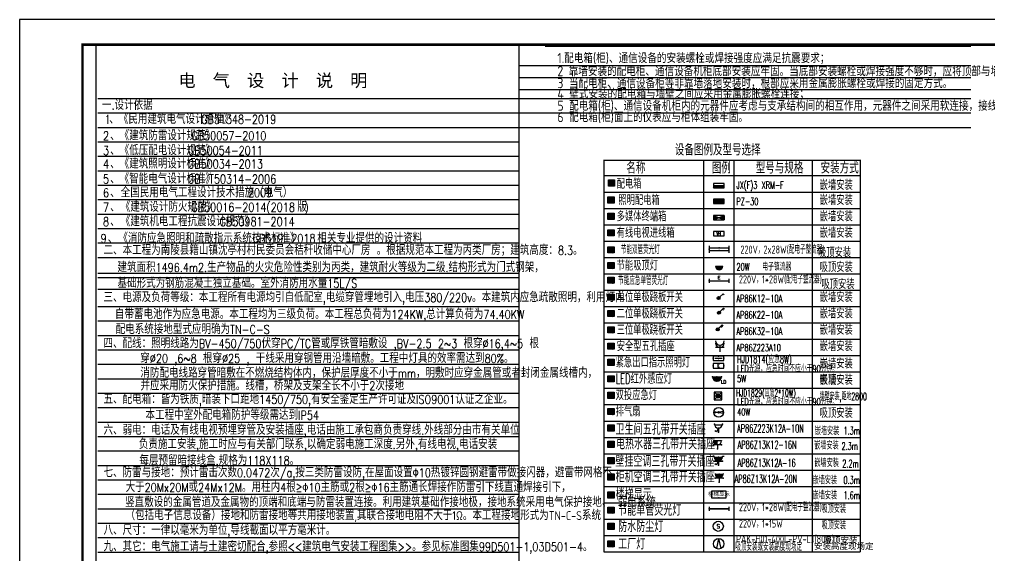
# Model space of a CAD drawing. Extents: x 12152 to 491505, y 111028 to 412681.
# Drawn here: x 12546 to 51008, y 350294 to 371535 of the extents above; entities that cross this region are included whole.
import ezdxf
from ezdxf.enums import TextEntityAlignment as Align

# ---------------------------------------------------------------- set-up
doc = ezdxf.new("R2010")
doc.units = 0
doc.header["$LTSCALE"] = 1000
doc.header["$MEASUREMENT"] = 0
for name, color, linetype in [('EQUIP', 3, 'Continuous'), ('EQUIP-动力', 3, 'Continuous'), ('EQUIP-照明', 3, 'Continuous'), ('mytext', 7, 'Continuous'), ('TEL_TEXT', 7, 'Continuous'), ('TEL_TITLE', 7, 'Continuous'), ('屋顶看线', 7, 'Continuous')]:
    doc.layers.add(name, color=color, linetype=linetype)
doc.styles.add('_HZTXT', font='txt.shx', dxfattribs={"width": 0.8, "bigfont": 'hztxt.shx'})
doc.styles.add('_TCH_DIM', font='SIMPLEX', dxfattribs={"bigfont": 'GBCBIG'})
doc.styles.add('_TCH_LABEL', font='COMPLEX', dxfattribs={"bigfont": 'GBCBIG'})
doc.styles.add('_TEL_DIM', font='SIMPLEX', dxfattribs={"width": 0.8, "height": 3.5, "bigfont": 'HZTXT'})
doc.styles.add('DIM_FONT', font='SIMPLEX', dxfattribs={"width": 0.7, "bigfont": 'GBCBIG'})
doc.styles.add('HZ', font='rs.shx', dxfattribs={"width": 0.8, "bigfont": 'hztxt.shx'})
doc.styles.add('HZ_TXT', font='TXT.shx', dxfattribs={"bigfont": 'hztxt.shx'})
doc.styles.add('ROMANC', font='romanc.shx', dxfattribs={"width": 0.7})
doc.styles.get("Standard").update_dxf_attribs({"font": 'gbenor.shx', "bigfont": 'gbcbig.shx'})
doc.styles.add('宋体', font='')
doc.styles.get('宋体').set_extended_font_data('SimSun')

# ---------------------------------------------------------------- blocks, each defined once
blk = doc.blocks.new('*X283')
at = {"color": 0}
for p, q in [((-250, 33), (-183, 100)), ((-250, 68), (-218, 100)), ((-247, 0), (-147, 100)), ((-212, 0), (-112, 100)), ((-177, 0), (-77, 100)), ((-141, 0), (-41, 100)), ((-106, 0), (-6, 100)), ((-71, 0), (29, 100)), ((-35, 0), (65, 100)), ((0, 0), (100, 100)), ((35, 0), (135, 100)), ((71, 0), (171, 100)), ((106, 0), (206, 100)), ((141, 0), (241, 100)), ((177, 0), (250, 73)), ((212, 0), (250, 38)), ((247, 0), (250, 3))]:
    blk.add_line(p, q, dxfattribs=at)
blk = doc.blocks.new('_LINKPT1')
blk.add_line((0, 0), (0, 0))
blk = doc.blocks.new('M_Z1')
for p, q in [((-0.75, 0.6), (-0.75, 0)), ((0.75, 0.6), (-0.75, 0.6)), ((-0.75, 0.3), (0.75, 0.3)), ((-0.75, 0), (0.75, 0)), ((0.75, 0), (0.75, 0.6))]:
    blk.add_line(p, q)
at = {"const_width": 0.3}
blk.add_lwpolyline([(-0.75, 0.15), (0.75, 0.15)], dxfattribs=at)
at = {"xscale": 0.003, "yscale": 0.003, "zscale": 0.003}
blk.add_blockref('*X283', (0, 0), dxfattribs=at)
for p in [(-0.75, 0.3), (0, 0.6), (0, 0), (0.75, 0.3)]:
    blk.add_blockref('_LINKPT1', p)
at = {"width": 0.8, "flags": 9}
blk.add_attdef('A', (0, 0), '', height=0.00003, dxfattribs=at)
blk.add_attdef('A', (0, 0), '', height=0.00003, dxfattribs=at)
blk = doc.blocks.new('M_I5GQT')
for p, q in [((-0.75, 0.6), (0.75, 0)), ((-0.75, 0), (0.75, 0.6)), ((0.75, 0.6), (-0.75, 0.6)), ((-0.75, 0.6), (-0.75, 0)), ((-0.75, 0), (0.75, 0)), ((0.75, 0.6), (0.75, 0))]:
    blk.add_line(p, q)
for points in [[(-0.75, 0.6), (0, 0.3), (-0.75, 0)], [(0.75, 0.6), (0, 0.3), (0.75, 0)]]:
    blk.add_solid(points)
for p in [(-0.75, 0.3), (0, 0.6), (0, 0), (0.75, 0.3)]:
    blk.add_blockref('_LINKPT1', p)
at = {"width": 0.8, "flags": 9}
blk.add_attdef('A', (0, 0), '', height=0.00002, dxfattribs=at)
blk = doc.blocks.new('M_I0')
for p, q in [((0.75, 0.6), (-0.75, 0.6)), ((-0.75, 0.6), (-0.75, 0)), ((-0.75, 0), (0.75, 0)), ((0.75, 0), (0.75, 0.6))]:
    blk.add_line(p, q)
for p in [(-0.75, 0.3), (0, 0.6), (0, 0), (0.75, 0.3)]:
    blk.add_blockref('_LINKPT1', p)
at = {"width": 0.8, "flags": 9}
blk.add_attdef('A', (0, 0), '', height=0.00003, dxfattribs=at)
blk = doc.blocks.new('*X277')
at = {"color": 0}
for p, q in [((-250, 33), (-83, 200)), ((-250, 68), (-118, 200)), ((-250, 104), (-154, 200)), ((-250, 139), (-189, 200)), ((-250, 174), (-224, 200)), ((-247, 0), (-47, 200)), ((-212, 0), (-12, 200)), ((-177, 0), (23, 200)), ((-141, 0), (59, 200)), ((-106, 0), (94, 200)), ((-71, 0), (129, 200)), ((-35, 0), (165, 200)), ((0, 0), (200, 200)), ((35, 0), (235, 200)), ((71, 0), (250, 179)), ((106, 0), (250, 144)), ((141, 0), (250, 109)), ((177, 0), (250, 73)), ((212, 0), (250, 38)), ((247, 0), (250, 3))]:
    blk.add_line(p, q, dxfattribs=at)
blk = doc.blocks.new('M_Z3')
for p, q in [((-0.75, 0.6), (-0.75, 0)), ((0.75, 0.6), (-0.75, 0.6)), ((-0.75, 0), (0.75, 0)), ((0.75, 0), (0.75, 0.6))]:
    blk.add_line(p, q)
at = {"const_width": 0.6}
blk.add_lwpolyline([(-0.75, 0.3), (0.75, 0.3)], dxfattribs=at)
at = {"xscale": 0.003, "yscale": 0.003, "zscale": 0.003}
blk.add_blockref('*X277', (0, 0), dxfattribs=at)
for p in [(-0.75, 0.3), (0, 0.6), (0, 0), (0.75, 0.3)]:
    blk.add_blockref('_LINKPT1', p)
at = {"width": 0.8, "flags": 9}
blk.add_attdef('A', (0, 0), '', height=0.00003, dxfattribs=at)
blk = doc.blocks.new('M_Y18TZW')
blk.add_line((-0.5, 0), (0.5, 0))
blk.add_arc((0, 0), 0.5, 180, 0)
for points in [[(0.43, -0.25), (-0.43, -0.25), (0.5, 0), (-0.5, 0)], [(0.25, -0.43), (-0.25, -0.43), (0.43, -0.25), (-0.43, -0.25)], [(0, -0.5), (0, -0.5), (0.25, -0.43), (-0.25, -0.43)]]:
    blk.add_solid(points)
for p in [(-0.5, 0), (-0.5, 0), (-0.5, 0), (0.5, 0), (0.5, 0), (0.5, 0), (0, -0.5), (0, -0.5), (0, -0.5)]:
    blk.add_blockref('_LINKPT1', p)
at = {"width": 0.8, "flags": 9}
blk.add_attdef('A', (0, 0), '', height=0.00002, dxfattribs=at)
blk = doc.blocks.new('M_X6')
for p, q in [((0.15, 0.36), (0.63, 0.83)), ((0.51, 0.72), (0.65, 0.58)), ((0.63, 0.83), (0.77, 0.69))]:
    blk.add_line(p, q)
blk.add_circle((0, 0.21), 0.208)
for points in [[(-0.18, 0.31), (0.18, 0.31), (-0.21, 0.21), (0.21, 0.21)], [(-0.18, 0.1), (0.18, 0.1), (-0.21, 0.21), (0.21, 0.21)], [(-0.1, 0.39), (0.1, 0.39), (-0.18, 0.31), (0.18, 0.31)], [(-0.1, 0.03), (0.1, 0.03), (-0.18, 0.1), (0.18, 0.1)], [(0, 0.42), (0, 0.42), (-0.1, 0.39), (0.1, 0.39)], [(0, 0), (0, 0), (-0.1, 0.03), (0.1, 0.03)]]:
    blk.add_solid(points)
for p in [(-0.21, 0.21), (0, 0.42), (0.21, 0.21), (0, 0)]:
    blk.add_blockref('_LINKPT1', p)
at = {"width": 0.8, "flags": 9}
blk.add_attdef('A', (0, 0), '', height=0.00002, dxfattribs=at)
blk = doc.blocks.new('M_X10')
for p, q in [((0.15, 0.36), (0.63, 0.83)), ((0.4, 0.61), (0.54, 0.47)), ((0.51, 0.72), (0.65, 0.58)), ((0.63, 0.83), (0.77, 0.69))]:
    blk.add_line(p, q)
blk.add_circle((0, 0.21), 0.208)
for points in [[(-0.18, 0.31), (0.18, 0.31), (-0.21, 0.21), (0.21, 0.21)], [(-0.18, 0.1), (0.18, 0.1), (-0.21, 0.21), (0.21, 0.21)], [(-0.1, 0.39), (0.1, 0.39), (-0.18, 0.31), (0.18, 0.31)], [(-0.1, 0.03), (0.1, 0.03), (-0.18, 0.1), (0.18, 0.1)], [(0, 0.42), (0, 0.42), (-0.1, 0.39), (0.1, 0.39)], [(0, 0), (0, 0), (-0.1, 0.03), (0.1, 0.03)]]:
    blk.add_solid(points)
for p in [(-0.21, 0.21), (0, 0.42), (0.21, 0.21), (0, 0)]:
    blk.add_blockref('_LINKPT1', p)
at = {"width": 0.8, "flags": 9}
blk.add_attdef('A', (0, 0), '', height=0.00002, dxfattribs=at)
blk = doc.blocks.new('M_X2')
for p, q in [((0.15, 0.36), (0.63, 0.83)), ((0.63, 0.83), (0.77, 0.69))]:
    blk.add_line(p, q)
blk.add_circle((0, 0.21), 0.208)
for points in [[(-0.18, 0.31), (0.18, 0.31), (-0.21, 0.21), (0.21, 0.21)], [(-0.18, 0.1), (0.18, 0.1), (-0.21, 0.21), (0.21, 0.21)], [(-0.1, 0.39), (0.1, 0.39), (-0.18, 0.31), (0.18, 0.31)], [(-0.1, 0.03), (0.1, 0.03), (-0.18, 0.1), (0.18, 0.1)], [(0, 0.42), (0, 0.42), (-0.1, 0.39), (0.1, 0.39)], [(0, 0), (0, 0), (-0.1, 0.03), (0.1, 0.03)]]:
    blk.add_solid(points)
for p in [(-0.21, 0.21), (0, 0.42), (0.21, 0.21), (0, 0)]:
    blk.add_blockref('_LINKPT1', p)
at = {"width": 0.8, "flags": 9}
blk.add_attdef('A', (0, 0), '', height=0.00002, dxfattribs=at)
blk = doc.blocks.new('M_Z12BAD')
for p, q in [((-0.63, 0.13), (-0.1, 0.02)), ((-0.63, -0.13), (-0.63, 0.13)), ((0.63, 0.13), (0.1, 0.02)), ((0.63, -0.13), (0.63, 0.13)), ((-0.1, -0.02), (-0.63, -0.13)), ((0.1, -0.02), (0.63, -0.13))]:
    blk.add_line(p, q)
for radius in [0.688, 0.104]:
    blk.add_circle((0, 0), radius)
for p in [(-0.69, 0), (0, 0.69), (0.69, 0), (0, -0.69)]:
    blk.add_blockref('_LINKPT1', p)
at = {"style": 'DIM_FONT', "width": 0.8, "flags": 9}
blk.add_attdef('A', (0, 0), '', height=0.0000125, dxfattribs=at)
blk = doc.blocks.new('M_Y9')
for p, q in [((-0.43, 0.43), (0.43, -0.43)), ((-0.43, -0.43), (0.43, 0.43))]:
    blk.add_line(p, q)
blk.add_lwpolyline([(-0.5, 0.5), (-0.5, -0.5), (0.5, -0.5), (0.5, 0.5)], close=True)
blk.add_circle((0, 0), 0.275)
for points in [[(-0.24, 0.14), (0.24, 0.14), (-0.27, 0), (0.27, 0)], [(-0.24, -0.14), (0.24, -0.14), (-0.27, 0), (0.27, 0)], [(-0.14, 0.24), (0.14, 0.24), (-0.24, 0.14), (0.24, 0.14)], [(0, 0.27), (0, 0.27), (-0.14, 0.24), (0.14, 0.24)], [(-0.14, -0.24), (0.14, -0.24), (-0.24, -0.14), (0.24, -0.14)], [(0, -0.27), (0, -0.27), (-0.14, -0.24), (0.14, -0.24)]]:
    blk.add_solid(points)
for p in [(-0.5, 0), (0, 0.5), (0.5, 0), (0, -0.5)]:
    blk.add_blockref('_LINKPT1', p)
at = {"width": 0.8, "flags": 9}
blk.add_attdef('A', (0, 0), '', height=0.00002, dxfattribs=at)
blk = doc.blocks.new('$equip$00001776')
for p, q in [((0.72, 0.66), (-0.72, 0.66)), ((-0.72, 0.66), (-0.72, 0)), ((-0.72, 0), (0.72, 0)), ((0.72, 0), (0.72, 0.66))]:
    blk.add_line(p, q)
for p in [(-0.72, 0.33), (0, 0.66), (0, 0), (0.72, 0.33)]:
    blk.add_point(p)
at = {"color": 7, "style": '_TEL_DIM'}
blk.add_attdef('$TEXT$', text='', height=0.4, dxfattribs=at).set_placement((0, 0.33), align=Align.MIDDLE_CENTER)
at = {"color": 7, "style": '_TEL_DIM', "flags": 1}
blk.add_attdef('A', text='', height=0.00002, dxfattribs=at).set_placement((0, 0), align=Align.MIDDLE_CENTER)
blk = doc.blocks.new('$equip$00001686')
for p, q in [((0.72, 0.6), (-0.72, 0.6)), ((-0.72, 0.6), (-0.72, 0)), ((-0.72, 0), (0.72, 0)), ((0.72, 0), (0.72, 0.6))]:
    blk.add_line(p, q)
at = {"color": 7}
blk.add_line((-0.48, 0.3), (0.48, 0.3), dxfattribs=at)
for p in [(-0.72, 0.3), (0, 0.6), (0, 0), (0.72, 0.3)]:
    blk.add_point(p)
blk.add_solid([(-0.24, 0.23), (-0.53, 0.3), (-0.24, 0.37)])
at = {"layer": 'TEL_TEXT', "style": '_TEL_DIM', "flags": 1}
blk.add_attdef('A', text='', height=0.00002, dxfattribs=at).set_placement((0, 0), align=Align.MIDDLE_CENTER)
blk = doc.blocks.new('$equip$00001160')
for p, q in [((-1.2, 0.42), (-1.2, -0.42)), ((-1.2, 0.17), (1.2, 0.17)), ((1.2, 0.42), (1.2, -0.42)), ((-1.2, -0.17), (1.2, -0.17))]:
    blk.add_line(p, q)
at = {"const_width": 0.1}
for points in [[(-1.2, 0.17), (1.2, 0.17)], [(-1.2, -0.17), (1.2, -0.17)]]:
    blk.add_lwpolyline(points, dxfattribs=at)
at = {"layer": 'EQUIP-照明'}
for p in [(-1.2, 0), (0, 0.17), (1.2, 0), (0, -0.17)]:
    blk.add_point(p, dxfattribs=at)
at = {"layer": 'EQUIP-照明', "flags": 9}
blk.add_attdef('A', (0, 0), '', height=0.00002, dxfattribs=at)
blk = doc.blocks.new('$equip$00001768')
for p, q in [((-1.2, 0.25), (-1.2, -0.25)), ((-1.2, 0), (1.2, 0)), ((1.2, 0.25), (1.2, -0.25))]:
    blk.add_line(p, q)
at = {"const_width": 0.14}
blk.add_lwpolyline([(-1.2, 0), (1.2, 0)], dxfattribs=at)
for p in [(-1.2, 0), (1.2, 0)]:
    blk.add_point(p)
at = {"color": 7, "style": '_TEL_DIM'}
blk.add_attdef('$TEXT$', text='', height=0.4, dxfattribs=at).set_placement((0, 0.4), align=Align.MIDDLE_CENTER)
at = {"color": 7, "style": '_TEL_DIM', "flags": 1}
blk.add_attdef('A', text='', height=0.00002, dxfattribs=at).set_placement((0, 0), align=Align.MIDDLE_CENTER)
blk = doc.blocks.new('$equip$00001278')
for p, q in [((-0.26, 0.04), (-0.44, 0.16)), ((0, 0.5), (-0.26, 0.04)), ((0, 0.5), (0, 0))]:
    blk.add_line(p, q)
blk.add_arc((0, 1), 0.5, 180, 0)
for p in [(-0.5, 1), (0, 0.5), (0, 0), (0.5, 1)]:
    blk.add_point(p)
at = {"flags": 9}
blk.add_attdef('A', (0, 0), '', height=0.00002, dxfattribs=at)
blk = doc.blocks.new('$equip_U$00000072(ZVME11ZLHVJZ8PB)')
at = {"color": 3}
blk.add_line((-0.49, 0.9), (0.49, 0.9), dxfattribs=at)
blk.add_blockref('$equip$00001278', (0, 0))
at = {"color": 7, "style": '_TEL_DIM', "flags": 1}
blk.add_attdef('A', text='', height=0.0000286, dxfattribs=at).set_placement((0, 0), align=Align.MIDDLE_CENTER)
blk = doc.blocks.new('$equip$00001239')
for p, q in [((-0.5, 1.05), (-0.5, 1)), ((0.5, 1), (-0.5, 1)), ((0.5, 0.5), (-0.5, 0.5)), ((0, 0.5), (0, 0)), ((0.5, 1.05), (0.5, 1))]:
    blk.add_line(p, q)
blk.add_arc((0, 1), 0.5, 180, 0)
for points in [[(0, 0.75), (-0.43, 0.75), (0, 1), (-0.5, 1)], [(0, 0.57), (-0.25, 0.57), (0, 0.75), (-0.43, 0.75)], [(0, 0.5), (0, 0.5), (0, 0.57), (-0.25, 0.57)]]:
    blk.add_solid(points)
at = {"layer": 'EQUIP-照明'}
for p in [(-0.5, 0.5), (0, 1), (0, 0), (0.5, 0.5)]:
    blk.add_point(p, dxfattribs=at)
at = {"layer": 'EQUIP-照明', "flags": 9}
blk.add_attdef('A', (0, 0), '', height=0.00002, dxfattribs=at)
blk = doc.blocks.new('$equip$00001242')
for p, q in [((-0.5, 1.1), (-0.7, 1.1)), ((-0.5, 1), (-0.5, 1.1)), ((-0.5, 1), (0.5, 1)), ((-0.5, 0.5), (0.5, 0.5)), ((-0.26, 0.04), (-0.44, 0.16)), ((0, 0.5), (-0.26, 0.04)), ((0, 0.5), (0, 0)), ((0.5, 1), (0.5, 1.1)), ((0.5, 1.1), (0.7, 1.1))]:
    blk.add_line(p, q)
blk.add_arc((0, 1), 0.5, 180, 0)
for points in [[(0.43, 0.75), (-0.43, 0.75), (0.5, 1), (-0.5, 1)], [(0.25, 0.57), (-0.25, 0.57), (0.43, 0.75), (-0.43, 0.75)], [(0, 0.5), (0, 0.5), (0.25, 0.57), (-0.25, 0.57)]]:
    blk.add_solid(points)
at = {"layer": 'EQUIP-照明'}
for p in [(-0.5, 0.5), (0, 1), (0, 0), (0.5, 0.5)]:
    blk.add_point(p, dxfattribs=at)
at = {"layer": 'EQUIP-照明', "flags": 9}
blk.add_attdef('A', (0, 0), '', height=0.00002, dxfattribs=at)
blk = doc.blocks.new('$equip$00001237')
for p, q in [((-0.5, 1.05), (-0.5, 1)), ((-0.5, 1), (0.5, 1)), ((0.5, 0.5), (-0.5, 0.5)), ((0, 0.5), (0, 0)), ((0.5, 1.05), (0.5, 1))]:
    blk.add_line(p, q)
blk.add_arc((0, 1), 0.5, 180, 0)
for p in [(-0.5, 0.5), (0, 1), (0, 0), (0.5, 0.5)]:
    blk.add_point(p)
for points in [[(0.43, 0.75), (-0.43, 0.75), (0.5, 1), (-0.5, 1)], [(0.25, 0.57), (-0.25, 0.57), (0.43, 0.75), (-0.43, 0.75)], [(0, 0.5), (0, 0.5), (0.25, 0.57), (-0.25, 0.57)]]:
    blk.add_solid(points)
at = {"flags": 9}
blk.add_attdef('A', (0, 0), '', height=0.00002, dxfattribs=at)
blk = doc.blocks.new('$equip$00001168')
blk.add_line((-0.5, 0), (0.5, 0))
blk.add_arc((0, 0), 0.5, 180, 0)
for p in [(-0.5, 0), (0, 0), (0.5, 0), (0, -0.5)]:
    blk.add_point(p)
for points in [[(0.43, -0.25), (-0.43, -0.25), (0.5, 0), (-0.5, 0)], [(0.25, -0.43), (-0.25, -0.43), (0.43, -0.25), (-0.43, -0.25)], [(0, -0.5), (0, -0.5), (0.25, -0.43), (-0.25, -0.43)]]:
    blk.add_solid(points)
at = {"flags": 9}
blk.add_attdef('A', (0, 0), '', height=0.00002, dxfattribs=at)
blk = doc.blocks.new('$equip_U$00000041(2013-20060811WI)')
ref = blk.add_blockref('$equip$00001168', (-0.24, 0.38))
ref.add_attrib('A', '天棚灯', (-0.24, 0.38), dxfattribs={"height": 0.00002, "flags": 8})
at = {"style": '_TCH_DIM'}
blk.add_text('LD', height=0.37, dxfattribs=at).set_placement((0.19, -0.38))
at = {"color": 7, "style": '_TEL_DIM', "flags": 1}
blk.add_attdef('A', text='', height=0.0000185, dxfattribs=at).set_placement((0, 0), align=Align.MIDDLE_CENTER)
blk = doc.blocks.new('$equip$00002277')
blk.add_blockref('$equip_U$00000041(2013-20060811WI)', (0.01, 0))
at = {"color": 7, "style": '_TEL_DIM', "flags": 1}
blk.add_attdef('A', text='', height=0.0000278, dxfattribs=at).set_placement((0, 0), align=Align.MIDDLE_CENTER)
blk = doc.blocks.new('$equip_U$00000041(李伟)')
ref = blk.add_blockref('$equip$00002277', (-0.01, 0))
ref.add_attrib('A', '嵌入筒灯', dxfattribs={"color": 7, "height": 0.0000278, "style": '_TEL_DIM'}).set_placement((-0.01, 0), align=Align.MIDDLE_CENTER)
at = {"color": 7, "style": '_TEL_DIM', "flags": 1}
blk.add_attdef('A', text='', height=0.0000278, dxfattribs=at).set_placement((0, 0), align=Align.MIDDLE_CENTER)
blk = doc.blocks.new('$equip_U$00000073(邵来利)')
for p, q in [((0.5, 0.5), (-0.5, 0.5)), ((0, 0.75), (0, 0.25)), ((0, 0.5), (0, 0))]:
    blk.add_line(p, q)
for centre in [(0, 1.25), (0, 1)]:
    blk.add_arc(centre, 0.5, 180, 0)
at = {"color": 7, "style": '_TEL_DIM', "flags": 1}
blk.add_attdef('A', text='', height=0.0000286, dxfattribs=at).set_placement((0, 0), align=Align.MIDDLE_CENTER)
blk = doc.blocks.new('$equip$00001838')
blk.add_circle((0, 0), 0.5)
at = {"color": 7, "style": '_TEL_DIM'}
blk.add_attdef('$TEXT$', text='', height=0.4, dxfattribs=at).set_placement((0, 0), align=Align.MIDDLE_CENTER)
at = {"color": 7, "style": '_TEL_DIM', "flags": 1}
blk.add_attdef('A', text='', height=0.00002, dxfattribs=at).set_placement((0, 0), align=Align.MIDDLE_CENTER)
blk = doc.blocks.new('$equip$00001177')
for q in [(-0.203, -0.457), (0.203, -0.457)]:
    blk.add_line((0, 0.5), q)
blk.add_circle((0, 0), 0.5)
at = {"style": '_TCH_LABEL', "flags": 9}
blk.add_attdef('A', (0, 0), '', height=0.00002, dxfattribs=at)

msp = doc.modelspace()

# ---------------------------------------------------------------- hatches: boundary and pattern name
h = msp.add_hatch()
h.set_pattern_fill('ANSI31', color=256, scale=4.05, style=0)
h.set_pattern_definition([(45, (29345.476, 329230.717), (-9.0925093, 9.0925093), [])])
h.paths.add_polyline_path([(35896.1, 364934.1), (36139.1, 364934.1), (36139.1, 365177.1), (35896.1, 365177.1)])
h = msp.add_hatch()
h.set_pattern_fill('ANSI31', color=256, scale=4.05, style=0)
h.set_pattern_definition([(45, (29329.273, 328555.042), (-9.0925093, 9.0925093), [])])
h.paths.add_polyline_path([(35879.9, 364258.5), (36122.9, 364258.5), (36122.9, 364501.5), (35879.9, 364501.5)])
h = msp.add_hatch()
h.set_pattern_fill('ANSI31', color=256, scale=4.05, style=0)
h.set_pattern_definition([(45, (29329.273, 327907.042), (-9.0925093, 9.0925093), [])])
h.paths.add_polyline_path([(35879.9, 363610.5), (36122.9, 363610.5), (36122.9, 363853.5), (35879.9, 363853.5)])
h = msp.add_hatch()
h.set_pattern_fill('ANSI31', color=256, scale=4.05, style=0)
h.set_pattern_definition([(45, (29329.273, 327259.042), (-9.0925093, 9.0925093), [])])
h.paths.add_polyline_path([(35879.9, 362962.5), (36122.9, 362962.5), (36122.9, 363205.5), (35879.9, 363205.5)])
h = msp.add_hatch()
h.set_pattern_fill('ANSI31', color=256, scale=4.05, style=0)
h.set_pattern_definition([(45, (29329.273, 326584.029), (-9.0925093, 9.0925093), [])])
h.paths.add_polyline_path([(35879.9, 362287.5), (36122.9, 362287.5), (36122.9, 362530.5), (35879.9, 362530.5)])
h = msp.add_hatch()
h.set_pattern_fill('ANSI31', color=256, scale=4.05, style=0)
h.set_pattern_definition([(45, (29329.273, 325963.042), (-9.0925093, 9.0925093), [])])
h.paths.add_polyline_path([(35879.9, 361666.5), (36122.9, 361666.5), (36122.9, 361909.5), (35879.9, 361909.5)])
h = msp.add_hatch()
h.set_pattern_fill('ANSI31', color=256, scale=4.05, style=0)
h.set_pattern_definition([(45, (29329.273, 325377.218), (-9.0925093, 9.0925093), [])])
h.paths.add_polyline_path([(35879.9, 361080.6), (36122.9, 361080.6), (36122.9, 361323.6), (35879.9, 361323.6)])
h = msp.add_hatch()
h.set_pattern_fill('ANSI31', color=256, scale=4.05, style=0)
h.set_pattern_definition([(45, (29329.273, 324710.224), (-9.0925093, 9.0925093), [])])
h.paths.add_polyline_path([(35879.9, 360413.6), (36122.9, 360413.6), (36122.9, 360656.6), (35879.9, 360656.6)])
h = msp.add_hatch()
h.set_pattern_fill('ANSI31', color=256, scale=4.05, style=0)
h.set_pattern_definition([(45, (29329.273, 324062.224), (-9.0925093, 9.0925093), [])])
h.paths.add_polyline_path([(35879.9, 359765.6), (36122.9, 359765.6), (36122.9, 360008.6), (35879.9, 360008.6)])
h = msp.add_hatch()
h.set_pattern_fill('ANSI31', color=256, scale=4.05, style=0)
h.set_pattern_definition([(45, (29329.273, 323414.224), (-9.0925093, 9.0925093), [])])
h.paths.add_polyline_path([(35879.9, 359117.6), (36122.9, 359117.6), (36122.9, 359360.6), (35879.9, 359360.6)])
h = msp.add_hatch()
h.set_pattern_fill('ANSI31', color=256, scale=4.05, style=0)
h.set_pattern_definition([(45, (29329.273, 322766.224), (-9.0925093, 9.0925093), [])])
h.paths.add_polyline_path([(35879.9, 358469.6), (36122.9, 358469.6), (36122.9, 358712.6), (35879.9, 358712.6)])
h = msp.add_hatch()
h.set_pattern_fill('ANSI31', color=256, scale=4.05, style=0)
h.set_pattern_definition([(45, (29329.273, 322123.161), (-9.0925093, 9.0925093), [])])
h.paths.add_polyline_path([(35879.9, 357826.6), (36122.9, 357826.6), (36122.9, 358069.6), (35879.9, 358069.6)])
h = msp.add_hatch()
h.set_pattern_fill('ANSI31', color=256, scale=4.05, style=0)
h.set_pattern_definition([(45, (29329.273, 321475.161), (-9.0925093, 9.0925093), [])])
h.paths.add_polyline_path([(35879.9, 357178.6), (36122.9, 357178.6), (36122.9, 357421.6), (35879.9, 357421.6)])
h = msp.add_hatch()
h.set_pattern_fill('ANSI31', color=256, scale=4.05, style=0)
h.set_pattern_definition([(45, (29329.273, 320817.902), (-9.0925093, 9.0925093), [])])
h.paths.add_polyline_path([(35879.9, 356521.3), (36122.9, 356521.3), (36122.9, 356764.3), (35879.9, 356764.3)])
h = msp.add_hatch()
h.set_pattern_fill('ANSI31', color=256, scale=4.05, style=0)
h.set_pattern_definition([(45, (29329.273, 320174.224), (-9.0925093, 9.0925093), [])])
h.paths.add_polyline_path([(35879.9, 355877.6), (36122.9, 355877.6), (36122.9, 356120.6), (35879.9, 356120.6)])
h = msp.add_hatch()
h.set_pattern_fill('ANSI31', color=256, scale=4.05, style=0)
h.set_pattern_definition([(45, (29329.273, 319526.224), (-9.0925093, 9.0925093), [])])
h.paths.add_polyline_path([(35879.9, 355229.6), (36122.9, 355229.6), (36122.9, 355472.6), (35879.9, 355472.6)])
h = msp.add_hatch()
h.set_pattern_fill('ANSI31', color=256, scale=4.05, style=0)
h.set_pattern_definition([(45, (29329.273, 318878.224), (-9.0925093, 9.0925093), [])])
h.paths.add_polyline_path([(35879.9, 354581.6), (36122.9, 354581.6), (36122.9, 354824.6), (35879.9, 354824.6)])
h = msp.add_hatch()
h.set_pattern_fill('ANSI31', color=256, scale=4.05, style=0)
h.set_pattern_definition([(45, (29329.273, 318230.224), (-9.0925093, 9.0925093), [])])
h.paths.add_polyline_path([(35879.9, 353933.6), (36122.9, 353933.6), (36122.9, 354176.6), (35879.9, 354176.6)])
h = msp.add_hatch()
h.set_pattern_fill('ANSI31', color=256, scale=4.05, style=0)
h.set_pattern_definition([(45, (29329.273, 317582.224), (-9.0925093, 9.0925093), [])])
h.paths.add_polyline_path([(35879.9, 353285.6), (36122.9, 353285.6), (36122.9, 353528.6), (35879.9, 353528.6)])
h = msp.add_hatch()
h.set_pattern_fill('ANSI31', color=256, scale=4.05, style=0)
h.set_pattern_definition([(45, (29329.273, 316871.795), (-9.0925093, 9.0925093), [])])
h.paths.add_polyline_path([(35879.9, 352575.2), (36122.9, 352575.2), (36122.9, 352818.2), (35879.9, 352818.2)])
h = msp.add_hatch()
h.set_pattern_fill('ANSI31', color=256, scale=4.05, style=0)
h.set_pattern_definition([(45, (29329.273, 316269.293), (-9.0925093, 9.0925093), [])])
h.paths.add_polyline_path([(35879.9, 351972.7), (36122.9, 351972.7), (36122.9, 352215.7), (35879.9, 352215.7)])
h = msp.add_hatch()
h.set_pattern_fill('ANSI31', color=256, scale=4.05, style=0)
h.set_pattern_definition([(45, (29329.273, 315627.998), (-9.0925093, 9.0925093), [])])
h.paths.add_polyline_path([(35879.9, 351331.4), (36122.9, 351331.4), (36122.9, 351574.4), (35879.9, 351574.4)])
h = msp.add_hatch()
h.set_pattern_fill('ANSI31', color=256, scale=4.05, style=0)
h.set_pattern_definition([(45, (29329.273, 314937.934), (-9.0925093, 9.0925093), [])])
h.paths.add_polyline_path([(35879.9, 350641.4), (36122.9, 350641.4), (36122.9, 350884.4), (35879.9, 350884.4)])

# ---------------------------------------------------------------- linework, layer by layer
at = {"color": 0, "linetype": 'ByBlock'}
for p, q in [((15570.2, 370471.2), (15570.2, 330510.8)), ((32344.5, 370471.2), (32344.5, 330471.2))]:
    msp.add_line(p, q, dxfattribs=at)
at = {"linetype": 'ByBlock'}
for p, q in [((15656.8, 368400.9), (32344.5, 368400.9)), ((15656.8, 367828.8), (32344.5, 367828.8)), ((15656.8, 367256.7), (32344.5, 367256.7)), ((15656.8, 366684.6), (32344.5, 366684.6)), ((15656.8, 366112.4), (32344.5, 366112.4)), ((15656.8, 365540.3), (32344.5, 365540.3)), ((15656.8, 364968.2), (32344.5, 364968.2)), ((15656.8, 364396.1), (32344.5, 364396.1)), ((15656.8, 363824), (32344.5, 363824)), ((15656.8, 363251.9), (32344.5, 363251.9)), ((15656.8, 362679.7), (32344.5, 362679.7)), ((15656.8, 362107.6), (32344.5, 362107.6)), ((15656.8, 361479.7), (32344.5, 361479.7)), ((15656.8, 361305.6), (32344.5, 361305.6)), ((15656.8, 360851.7), (32344.5, 360851.7)), ((15656.8, 360161.4), (32344.5, 360161.4)), ((15656.8, 359589.2), (32344.5, 359589.2)), ((15656.8, 359017.1), (32344.5, 359017.1)), ((15656.8, 359017.1), (32344.5, 359017.1)), ((15656.8, 358445), (32344.5, 358445)), ((15656.8, 357872.9), (32344.5, 357872.9)), ((15656.8, 357300.8), (32344.5, 357300.8)), ((15656.8, 356728.7), (32344.5, 356728.7)), ((15656.8, 356156.5), (32344.5, 356156.5)), ((15656.8, 355584.4), (32344.5, 355584.4)), ((15656.8, 355012.3), (32344.5, 355012.3)), ((15656.8, 354440.2), (32344.5, 354440.2)), ((15656.8, 353868.1), (32344.5, 353868.1)), ((15656.8, 353296), (32344.5, 353296)), ((15656.8, 352723.8), (32344.5, 352723.8)), ((15656.8, 352151.7), (32344.5, 352151.7)), ((15656.8, 351579.6), (32344.5, 351579.6)), ((15656.8, 351007.5), (32344.5, 351007.5)), ((15656.8, 350435.4), (32344.5, 350435.4))]:
    msp.add_line(p, q, dxfattribs=at)
for p, q in [((39683.4, 350443.3), (39683.4, 365963.6)), ((40883.6, 350443.3), (40883.6, 365963.6)), ((43988.5, 350443.3), (43988.5, 365963.6)), ((35720.9, 365345.3), (45878.2, 365345.3)), ((35720.9, 364697.3), (45878.2, 364697.3)), ((35720.9, 364049.3), (45878.2, 364049.3)), ((35720.9, 363401.3), (45878.2, 363401.3)), ((35720.9, 362753.3), (45878.2, 362753.3)), ((35720.9, 362105.3), (45878.2, 362105.3)), ((35720.9, 361457.3), (45878.2, 361457.3)), ((35720.9, 361457.3), (45878.2, 361457.3)), ((35720.9, 360809.3), (45878.2, 360809.3)), ((35720.9, 360809.3), (45878.2, 360809.3)), ((35720.9, 360161.3), (45878.2, 360161.3)), ((35720.9, 359513.3), (45878.2, 359513.3)), ((35720.9, 358865.3), (45878.2, 358865.3)), ((35720.9, 358217.3), (45878.2, 358217.3)), ((35720.9, 358217.3), (45878.2, 358217.3)), ((35720.9, 357569.3), (45878.2, 357569.3)), ((35720.9, 357569.3), (45878.2, 357569.3)), ((35720.9, 356921.3), (45878.2, 356921.3)), ((35720.9, 356273.3), (45878.2, 356273.3)), ((35720.9, 355625.3), (45878.2, 355625.3)), ((35720.9, 354977.3), (45878.2, 354977.3)), ((35720.9, 354329.3), (45878.2, 354329.3)), ((35720.9, 353681.3), (45878.2, 353681.3)), ((35720.9, 353033.3), (45878.2, 353033.3)), ((35720.9, 352385.3), (45878.2, 352385.3)), ((35720.9, 351737.3), (45878.2, 351737.3)), ((35720.9, 351089.3), (45878.2, 351089.3)), ((35720.9, 350441.3), (45878.2, 350441.3))]:
    msp.add_line(p, q)
for points in [[(32344.5, 369707.5), (50258.8, 369707.5)], [(32344.5, 369237.7), (50258.8, 369237.7)], [(32344.5, 368752.5), (50258.8, 368752.5)], [(32344.5, 368400.9), (50258.8, 368400.9)], [(32344.5, 367828.8), (50258.8, 367828.8)], [(32344.5, 367256.7), (50258.8, 367256.7)], [(35710.2, 365978.3), (35710.2, 350438.3)], [(45874.6, 365965.8), (45874.6, 350442.8)]]:
    msp.add_lwpolyline(points)
for points in [[(35896.1, 365177.1), (36139.1, 365177.1), (36139.1, 364934.1), (35896.1, 364934.1)], [(35879.9, 364501.5), (36122.9, 364501.5), (36122.9, 364258.5), (35879.9, 364258.5)], [(35879.9, 363853.5), (36122.9, 363853.5), (36122.9, 363610.5), (35879.9, 363610.5)], [(35879.9, 363205.5), (36122.9, 363205.5), (36122.9, 362962.5), (35879.9, 362962.5)], [(35879.9, 362530.5), (36122.9, 362530.5), (36122.9, 362287.5), (35879.9, 362287.5)], [(35879.9, 361909.5), (36122.9, 361909.5), (36122.9, 361666.5), (35879.9, 361666.5)], [(35879.9, 361323.6), (36122.9, 361323.6), (36122.9, 361080.6), (35879.9, 361080.6)], [(35879.9, 361323.6), (36122.9, 361323.6), (36122.9, 361080.6), (35879.9, 361080.6)], [(35879.9, 361323.6), (36122.9, 361323.6), (36122.9, 361080.6), (35879.9, 361080.6)], [(35879.9, 360656.6), (36122.9, 360656.6), (36122.9, 360413.6), (35879.9, 360413.6)], [(35879.9, 360008.6), (36122.9, 360008.6), (36122.9, 359765.6), (35879.9, 359765.6)], [(35879.9, 359360.6), (36122.9, 359360.6), (36122.9, 359117.6), (35879.9, 359117.6)], [(35879.9, 358712.6), (36122.9, 358712.6), (36122.9, 358469.6), (35879.9, 358469.6)], [(35879.9, 358069.6), (36122.9, 358069.6), (36122.9, 357826.6), (35879.9, 357826.6)], [(35879.9, 357421.6), (36122.9, 357421.6), (36122.9, 357178.6), (35879.9, 357178.6)], [(35879.9, 356764.3), (36122.9, 356764.3), (36122.9, 356521.3), (35879.9, 356521.3)], [(35879.9, 356120.6), (36122.9, 356120.6), (36122.9, 355877.6), (35879.9, 355877.6)], [(35879.9, 355472.6), (36122.9, 355472.6), (36122.9, 355229.6), (35879.9, 355229.6)], [(35879.9, 354824.6), (36122.9, 354824.6), (36122.9, 354581.6), (35879.9, 354581.6)], [(35879.9, 354176.6), (36122.9, 354176.6), (36122.9, 353933.6), (35879.9, 353933.6)], [(35879.9, 353528.6), (36122.9, 353528.6), (36122.9, 353285.6), (35879.9, 353285.6)], [(35879.9, 352818.2), (36122.9, 352818.2), (36122.9, 352575.2), (35879.9, 352575.2)], [(35879.9, 352215.7), (36122.9, 352215.7), (36122.9, 351972.7), (35879.9, 351972.7)], [(35879.9, 351574.4), (36122.9, 351574.4), (36122.9, 351331.4), (35879.9, 351331.4)], [(35879.9, 350884.4), (36122.9, 350884.4), (36122.9, 350641.4), (35879.9, 350641.4)]]:
    msp.add_lwpolyline(points, close=True)
at = {"layer": 'TEL_TEXT'}
msp.add_line((33393.9, 370471.2), (50264.7, 370471.2), dxfattribs=at)
at = {"layer": 'TEL_TITLE'}
msp.add_lwpolyline([(12545.9, 329534.9), (86845.9, 329534.9), (86845.9, 371534.9), (12545.9, 371534.9)], close=True, dxfattribs=at)
at = {"layer": 'TEL_TITLE', "const_width": 100}
msp.add_lwpolyline([(15045.9, 330534.9), (85845.9, 330534.9), (85845.9, 370534.9), (15045.9, 370534.9)], close=True, dxfattribs=at)
at = {"layer": '屋顶看线'}
msp.add_line((35720.9, 365963.6), (45878.2, 365963.6), dxfattribs=at)

# ---------------------------------------------------------------- block references
at = {"layer": 'EQUIP'}
for name, p, xscale, yscale, zscale in [('M_Z1', (40271, 364868.6), 283.5, 283.5, 283.5), ('M_Z3', (40275, 364247.8), 283.5, 283.5, 283.5), ('M_I5GQT', (40271, 363595.6), 283.5, 283.5, 283.5), ('M_I0', (40271, 362967.3), 283.5, 283.5, 283.5), ('M_Y18TZW', (40287.7, 361758), 283.5, 283.5, 283.5), ('M_X2', (40264.1, 360433.7), 283.5, 283.5, 283.5), ('M_X6', (40280.2, 359855.3), 283.5, 283.5, 283.5), ('M_X10', (40231.9, 359196.6), 283.5, 283.5, 283.5), ('M_Y9', (40243.7, 356618.7), 307.7999999998137, 307.7999999998137, 307.7999999998137), ('M_Z12BAD', (40266.8, 355967.5), 283.5, 283.5, 283.5)]:
    msp.add_blockref(name, p, dxfattribs=dict(at, xscale=xscale, yscale=yscale, zscale=zscale))
at = {"layer": 'EQUIP-动力', "linetype": 'Continuous', "xscale": 350, "yscale": 350, "zscale": 350}
msp.add_blockref('$equip_U$00000073(邵来利)', (40315.3, 358363.8), dxfattribs=at)
at = {"layer": 'EQUIP-动力', "xscale": 315, "yscale": 315, "zscale": 315}
for name, p in [('$equip_U$00000072(ZVME11ZLHVJZ8PB)', (40257.7, 355188.2)), ('$equip$00001239', (40225.6, 354529.2))]:
    msp.add_blockref(name, p, dxfattribs=at)
at = {"layer": 'EQUIP-动力'}
ref = msp.add_blockref('$equip$00001242', (40256.5, 353874.4), dxfattribs=dict(at, xscale=324, yscale=324, zscale=324))
ref.add_attrib('A', '安全型带开关三极暗装插座', (40256.5, 353874.4), dxfattribs={"layer": 'EQUIP-照明', "height": 0.00648, "flags": 8})
ref = msp.add_blockref('$equip$00001237', (40284.4, 353202.1), dxfattribs=dict(at, xscale=324, yscale=324, zscale=324))
ref.add_attrib('A', '带保护接点暗装插座', (40284.4, 353202.1), dxfattribs={"layer": '0', "height": 0.00648, "flags": 8})
at = {"layer": 'EQUIP-照明'}
ref = msp.add_blockref('$equip$00001160', (40283.5, 362429.3), dxfattribs=dict(at, xscale=324, yscale=324, zscale=324))
ref.add_attrib('A', '双管荧光灯', (40283.5, 362429.3), dxfattribs={"height": 0.00648, "flags": 8})
ref = msp.add_blockref('$equip$00001768', (40283.5, 361176.5), dxfattribs=dict(at, xscale=324, yscale=324, zscale=324))
ref.add_attrib('A', '五管荧光灯', dxfattribs={"layer": '0', "color": 7, "height": 0.00648, "style": '_TEL_DIM'}).set_placement((40283.5, 361176.5), align=Align.MIDDLE_CENTER)
ref.add_attrib('$TEXT$', 'E', dxfattribs={"layer": '0', "color": 7, "height": 129.6, "style": '_TEL_DIM'}).set_placement((40283.5, 361304.8), align=Align.MIDDLE_CENTER)
at = {"layer": 'EQUIP-照明', "color": 1}
ref = msp.add_blockref('$equip$00001686', (40261.5, 358024.8), dxfattribs=dict(at, xscale=291.5999999996275, yscale=291.5999999996275, zscale=291.5999999996275))
ref.add_attrib('A', '单向疏散指示灯', (40261.5, 358024.8), dxfattribs={"layer": '0', "height": 0.00583, "flags": 8})
ref = msp.add_blockref('$equip$00001776', (40261.5, 357717.7), dxfattribs=dict(at, xscale=291.5999999996275, yscale=291.5999999996275, zscale=291.5999999996275))
ref.add_attrib('A', '安全出口标志灯', dxfattribs={"layer": '0', "color": 7, "height": 0.00583, "style": '_TEL_DIM'}).set_placement((40261.5, 357717.7), align=Align.MIDDLE_CENTER)
ref.add_attrib('$TEXT$', 'E', dxfattribs={"layer": '0', "color": 7, "height": 116.6, "style": '_TEL_DIM'}).set_placement((40261.5, 357813.9), align=Align.MIDDLE_CENTER)
at = {"layer": 'EQUIP-照明', "xscale": 360, "yscale": 360, "zscale": 360}
msp.add_blockref('$equip_U$00000041(李伟)', (40283.5, 357245.3), dxfattribs=at)
at = {"layer": 'EQUIP-照明'}
ref = msp.add_blockref('$equip$00001776', (40277.1, 352588.6), dxfattribs=dict(at, xscale=400, yscale=400, zscale=400))
ref.add_attrib('A', '安全出口标志灯', dxfattribs={"layer": '0', "color": 7, "height": 0.008, "style": '_TEL_DIM'}).set_placement((40277.1, 352588.6), align=Align.MIDDLE_CENTER)
ref.add_attrib('$TEXT$', '楼梯显示', dxfattribs={"layer": '0', "color": 7, "height": 160, "style": '_TEL_DIM'}).set_placement((40277.1, 352720.6), align=Align.MIDDLE_CENTER)
ref = msp.add_blockref('$equip$00001768', (40283.5, 352150.8), dxfattribs=dict(at, xscale=324, yscale=324, zscale=324))
ref.add_attrib('A', '五管荧光灯', dxfattribs={"layer": '0', "color": 7, "height": 0.00648, "style": '_TEL_DIM'}).set_placement((40283.5, 352150.8), align=Align.MIDDLE_CENTER)
ref = msp.add_blockref('$equip$00001838', (40252.9, 351454.5), dxfattribs=dict(at, xscale=400, yscale=400, zscale=400, rotation=180.0000000000084))
ref.add_attrib('A', '搪瓷平盘灯', dxfattribs={"layer": '0', "color": 7, "height": 0.008, "style": '_TEL_DIM'}).set_placement((40252.9, 351454.5), align=Align.MIDDLE_CENTER)
ref.add_attrib('$TEXT$', 'S', dxfattribs={"layer": '0', "color": 7, "height": 160, "style": '_TEL_DIM'}).set_placement((40252.9, 351454.5), align=Align.MIDDLE_CENTER)
ref = msp.add_blockref('$equip$00001177', (40266.7, 350763), dxfattribs=dict(at, xscale=420, yscale=420, zscale=420))
ref.add_attrib('A', '深照型灯', (40266.7, 350763), dxfattribs={"layer": '0', "height": 0.0084, "style": '_TCH_LABEL', "flags": 8})

# ---------------------------------------------------------------- texts
for s, p in [('1.配电箱(柜)、通信设备的安装螺栓或焊接强度应满足抗震要求；    ', (33873.6, 369803.2)), ('2 靠墙安装的配电柜、通信设备机柜底部安装应牢固。当底部安装螺栓或焊接强度不够时，应将顶部与墙壁进行连接；', (33873.6, 369285.8)), ('3 当配电柜、通信设备柜等非靠墙落地安装时，根部应采用金属膨胀螺栓或焊接的固定方式。', (33873.6, 368810.7)), ('4 壁式安装的配电箱与墙壁之间应采用金属膨胀螺栓连接； ', (33873.6, 368391.9)), ('5 配电箱(柜)、通信设备机柜内的元器件应考虑与支承结构间的相互作用，元器件之间采用软连接，接线处应做防震处理；', (33873.6, 367916.7)), ('6 配电箱(柜)面上的仪表应与柜体组装牢固。', (33873.6, 367465.3))]:
    msp.add_text(s, height=400).set_placement(p)
at = {"style": 'HZ_TXT'}
for s, height, width, p in [('配电箱', 405, 0.6, (36224.3, 364829.7)), ('JX(F)3 XRM-F', 283.5, 0.6, (40973.6, 364829.7)), ('嵌墙安装', 405, 0.6, (44270.3, 364776.8)), ('照明配电箱', 405, 0.6, (36291.6, 364181.7)), ('嵌墙安装', 405, 0.6, (44270.3, 364181.7)), ('PZ-30', 283.5, 0.6, (40973.6, 364181.7)), ('多媒体终端箱', 405, 0.6, (36224.3, 363533.7)), ('嵌墙安装', 405, 0.6, (44270.3, 363533.7)), ('有线电视进线箱', 405, 0.6, (36224.3, 362885.7)), ('嵌墙安装', 405, 0.6, (44270.3, 362885.7)), ('吸顶安装', 405, 0.6, (44207.8, 362105.3)), ('节能吸顶灯', 405, 0.6, (36224.3, 361589.7)), ('吸顶安装', 405, 0.6, (44270.3, 361525.2)), ('20W   电子镇流器', 283.5, 0.6, (40973.6, 361589.7)), ('吸顶安装', 405, 0.6, (44343.7, 360852.5)), ('单位单极跷板开关', 405, 0.6, (36224.3, 360336.9)), ('嵌墙安装', 405, 0.6, (44270.3, 360336.9)), ('AP86K12-10A', 283.5, 0.6, (40973.6, 360336.9)), ('二位单极跷板开关', 405, 0.6, (36224.3, 359688.9)), ('嵌墙安装', 405, 0.6, (44270.3, 359688.9)), ('AP86K22-10A', 283.5, 0.6, (40973.6, 359688.9)), ('三位单极跷板开关', 405, 0.6, (36224.3, 359040.9)), ('AP86K32-10A', 283.5, 0.6, (40973.6, 359040.9)), ('嵌墙安装', 405, 0.6, (44270.3, 359040.9)), ('安全型五孔插座', 405, 0.6, (36224.3, 358392.9)), ('AP86Z223A10', 283.5, 0.6, (40973.6, 358392.9)), ('嵌墙安装', 405, 0.6, (44270.3, 358392.9)), ('紧急出口指示照明灯', 405, 0.6, (36183.1, 357749.1)), ('HJD1814(应急8W)', 283.5, 0.6, (40998.6, 357923.5)), ('嵌墙安装', 405, 0.6, (44270.3, 357704.3)), ('LED光源，应急时间不应小于90分钟。', 283.5, 0.6, (40998.6, 357557.7)), ('LED红外感应灯', 405, 0.6, (36183.1, 357101.1)), ('5W', 283.5, 0.6, (40998.6, 357159.7)), ('嵌墙安装', 405, 0.6, (44270.3, 357056.3)), ('吸顶安装', 405, 0.6, (44270.3, 357056.3)), ('HJD1829(应急2*10W)', 283.5, 0.5, (40960.2, 356594.9)), ('双投应急灯', 405, 0.6, (36183.1, 356453.1)), ('LED光源，应急时间不应小于90分钟。', 283.5, 0.6, (40998.6, 356247.1)), ('墙壁安装,距地2800', 291.6, 0.5, (44270.3, 356451.9)), ('排气扇', 405, 0.6, (36183.1, 355805.1)), ('吸顶安装', 405, 0.6, (44270.3, 355745.6)), ('40W', 283.5, 0.6, (40998.6, 355839.2)), ('卫生间五孔带开关插座', 441, 0.6, (36183, 355082.9)), ('AP86Z223K12A-10N', 315, 0.6, (40999.4, 355174.1)), ('嵌墙安装', 300, 0.6, (44076.9, 355071.5)), ('1.3m', 300, 0.6, (45215.7, 355092.2)), ('电热水器三孔带开关插座', 441, 0.6, (36198.4, 354501)), ('AP86Z13K12-16N', 315, 0.6, (41019.3, 354527.7)), ('嵌墙安装', 300, 0.6, (44051.2, 354501)), ('2.3m', 300, 0.6, (45138.7, 354478.8)), ('壁挂空调三孔带开关插座', 441, 0.6, (36172.1, 353810.4)), ('AP86Z13K12A-16', 315, 0.6, (41017.4, 353810.4)), ('嵌墙安装', 300, 0.6, (44061.4, 353810.4)), ('2.2m', 300, 0.6, (45167.2, 353788.3)), ('柜机空调三孔带开关插座', 441, 0.6, (36184.2, 353193.6)), ('AP86Z13K12A-20N', 315, 0.6, (40898, 353174.8)), ('嵌墙安装', 300, 0.6, (43991.2, 353124.5)), ('0.3m', 300, 0.6, (45215.1, 353134.3)), ('楼梯显示', 441, 0.6, (36184.2, 352513.6)), ('嵌墙安装', 300, 0.6, (43991.2, 352522.9)), ('1.6m', 300, 0.6, (45215.1, 352532.6)), ('节能单管荧光灯', 441, 0.6, (36283.9, 351875.7)), ('吸顶安装', 300, 0.6, (44343.7, 351987)), ('防水防尘灯', 441, 0.6, (36283.9, 351227.7)), ('吸顶安装', 300, 0.6, (44343.7, 351339)), ('工厂灯', 441, 0.6, (36283.9, 350537.6))]:
    msp.add_text(s, height=height, dxfattribs=dict(at, width=width)).set_placement(p)
at = {"width": 0.7}
for s, p in [('节能双管荧光灯', (36391.2, 362245)), ('220V，2x28W(配电子整流器) ', (41130.1, 362258.8)), ('节能应急单管荧光灯', (36283.9, 361018.1)), ('220V，1*28W(配电子整流器) ', (41070.2, 361078.6)), ('220V，1*28W(配电子整流器) ', (41070.2, 352052.9)), ('220V，1*15W', (41070.2, 351404.9)), ('吸顶安装或安装高度现场定', (40926.6, 350487.5)), ('PAK-H01-400L-PV-LJ(80W)', (40961, 350794.1))]:
    msp.add_text(s, height=315, dxfattribs=at).set_placement(p)
at = {"layer": 'EQUIP', "style": 'ROMANC', "width": 0.7}
msp.add_text('VH', height=121.5, dxfattribs=at).set_placement((40176.8, 362992.6))
at = {"layer": 'mytext', "style": 'HZ'}
for s, p in [('安装高度现场定', (44045.5, 350519.1)), ('吸顶安装', (44420.4, 350755.4))]:
    msp.add_text(s, height=250, dxfattribs=at).set_placement(p)
at = {"layer": 'TEL_TEXT', "style": '宋体'}
msp.add_text('电  气  设  计  说  明', height=500, dxfattribs=at).set_placement((18847.6, 368864.8))
at = {"layer": 'TEL_TEXT', "style": '_HZTXT', "width": 0.8}
for s, p in [('一.设计依据', (15819.9, 367958.3)), ('1', (15922.9, 367400.5)), ('、《民用建筑电气设计标准》', (16109.6, 367400.5)), ('GB51348-2019', (19749.6, 367400.5)), ('2', (15862.7, 366747.8)), ('、《建筑防雷设计规范》', (16142.7, 366747.8)), ('GB50057-2010', (19363.8, 366747.8)), ('、《低压配电设计规范》', (16142.7, 366162.9)), ('3', (15862.7, 366162.9)), ('GB50054-2011', (19222.7, 366162.9)), ('4', (15862.7, 365631.4)), ('、《建筑照明设计标准》', (16142.7, 365631.4)), ('GB50034-2013', (19222.7, 365631.4)), ('、《智能电气设计标准》', (16142.7, 365035.4)), ('／', (19782.7, 365035.4)), ('5', (15862.7, 365035.4)), ('GB', (19222.7, 365035.4)), ('T50314-2006', (20062.7, 365035.4)), ('6', (15862.7, 364490.8)), ('、', (16142.7, 364490.8)), ('全国民用电气工程设计技术措施（电气）', (16563.8, 364490.8)), ('2009', (21603.8, 364490.8)), ('7', (15862.7, 363918.7)), ('《建筑设计防火规范》', (16563.8, 363918.7)), ('GB50016-2014(2018', (19363.8, 363918.7)), ('版', (23563.8, 363918.7)), (')', (23843.8, 363918.7)), ('、', (16142.7, 363918.7)), ('8', (15862.7, 363346.6)), ('、', (16142.7, 363346.6)), ('《建筑机电工程抗震设计规范》', (16563.8, 363346.6)), ('GB50981-2014', (20483.8, 363346.6)), ('9', (15768.5, 362682.5)), ('、', (16048.5, 362682.5)), ('《消防应急照明和疏散指示系统技术标准》', (16469.6, 362682.5)), ('GB519-2018', (21789.6, 362682.5)), ('相关专业提供的设计资料', (24356.3, 362682.5)), ('二、本工程为南陵县籍山镇沈亭村村民委员会秸秆收储中心厂房 。根据规范本工程为丙类厂房；建筑高度：8.3。', (15879.7, 362209)), ('建筑面积1496.4m2.生产物品的火灾危险性类别为丙类，建筑耐火等级为二级.结构形式为门式钢架，', (16434.4, 361531.1)), ('基础形式为钢筋混凝土独立基础。室外消防用水量15L/S  ', (16434.4, 360903.2)), ('三、电源及负荷等级：本工程所有电源均引自低配室,电缆穿管埋地引入,电压380/220v。本建筑内应急疏散照明，利用灯内', (15879.7, 360339.4)), ('自带蓄电池作为应急电源。本工程均为三级负荷。本工程总负荷为124KW,总计算负荷为74.40KW', (16331.7, 359671)), ('配电系统接地型式应明确为TN-C-S', (16363.4, 359075.5)), ('四、配线：照明线路为BV-450/750伏穿PC/TC管或厚铁管暗敷设 ,BV-2.5 2~3 根穿%%C16,4~5 根', (15879.7, 358515.8)), ('穿%%C20 ,6~8 根穿%%C25 , 干线采用穿钢管用沿墙暗敷。工程中灯具的效率需达到80%%%。', (17337.1, 357928.1)), ('消防配电线路穿管暗敷在不燃烧结构体内，保护层厚度不小于mm，明敷时应穿金属管或者封闭金属线槽内，', (17341.2, 357346.1)), ('并应采用防火保护措施。线槽，桥架及支架全长不小于2次接地', (17345.4, 356842.1)), ('五、配电箱：皆为铁质,暗装下口距地1450/750,有安全鉴定生产许可证及ISO9001认证之企业。', (15879.7, 356305.1)), ('本工程中室外配电箱防护等级需达到IP54', (17544.8, 355676.7)), ('六、弱电：电话及有线电视预埋穿管及安装插座,电话由施工承包商负责穿线.外线部分由市有关单位', (15879.7, 355083.6)), ('负责施工安装,施工时应与有关部门联系,以确定弱电施工深度.另外,有线电视,电话安装', (17279.8, 354520.9)), ('每层预留暗接线盒,规格为118X118。', (17302.3, 353880.6)), ('七、防雷与接地：预计雷击次数0.0472次/a,按三类防雷设防,在屋面设置Φ10热镀锌圆钢避雷带做接闪器，避雷带网格不', (15879.7, 353400)), ('大于20Mx20M或24Mx12M。用柱内4根≥Φ10主筋或2根≥Φ16主筋通长焊接作防雷引下线直通焊接引下，', (16755.8, 352816.4)), ('竖直敷设的金属管道及金属物的顶端和底端与防雷装置连接。利用建筑基础作接地极，接地系统采用电气保护接地、 弱电系统', (16736.9, 352224.2)), ('（包括电子信息设备）接地和防雷接地等共用接地装置,其联合接地电阻不大于1Ω。本工程接地形式为TN-C-S系统', (16755.3, 351703.2)), ('八、尺寸：一律以毫米为单位,导线截面以平方毫米计。', (15879.7, 351116.5)), ('九、其它：电气施工请与土建密切配合,参照<<建筑电气安装工程图集>>。参见标准图集99D501-1,03D501-4。', (15879.7, 350467.1))]:
    msp.add_text(s, height=350, dxfattribs=at).set_placement(p)
for s, p in [('设备图例及型号选择', (38527.4, 366146.5)), ('名称', (36605.8, 365429.2)), ('图例', (39994.2, 365429.2)), ('型号与规格', (41736.4, 365429.2)), ('安装方式', (44307, 365429.2))]:
    msp.add_text(s, height=450, rotation=0, dxfattribs=at).set_placement(p)

doc.saveas('drawing.dxf')
